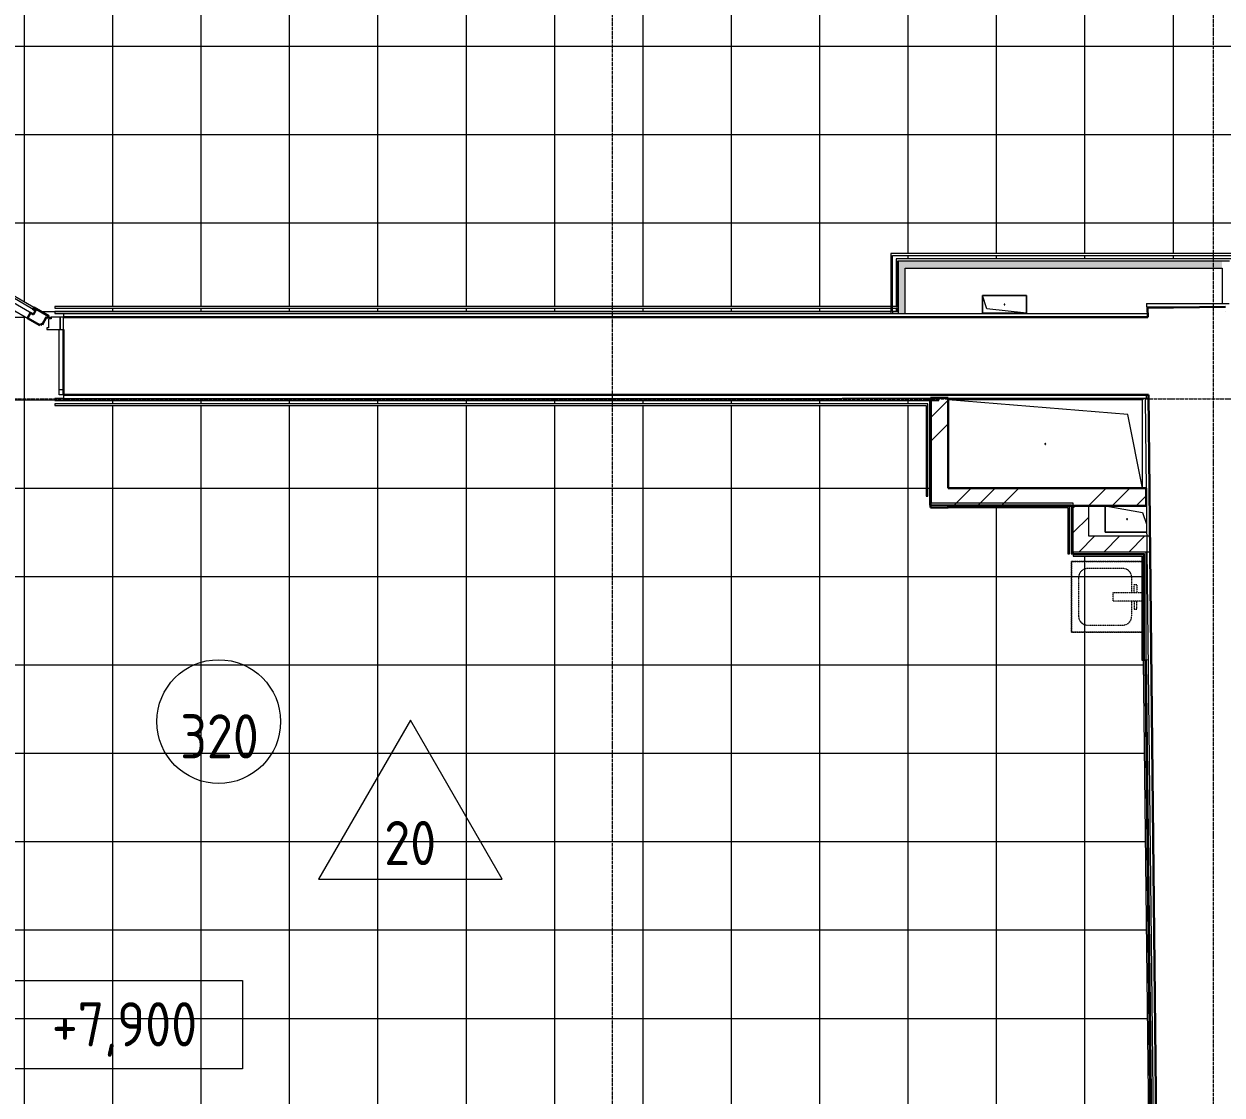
# Model space of a CAD drawing. Header units: millimetres. Extents: x -11798 to 72626, y -32713 to 44110.
# Drawn here: x 35120 to 41898, y 4357 to 10417 of the extents above; entities that cross this region are included whole.
import ezdxf

# ---------------------------------------------------------------- set-up
doc = ezdxf.new("R2010")
doc.units = ezdxf.units.MM
doc.linetypes.add('200_ШТРИХ_ш1п0_6_', pattern=[1.6, 1, -0.6])
doc.linetypes.add('ADSK_Линия сетки', pattern=[25, 20, -2.5, 0, -2.5])
for name, color, linetype, lineweight in [('Аннотация', 7, 'Continuous', 20), ('Двери', 7, 'Continuous', 9), ('Марки', 7, 'Continuous', 20), ('Марки помещений', 7, 'Continuous', 20), ('Обобщенные модели', 7, 'Continuous', 18), ('Оси', 7, 'Continuous', 9), ('Отметки', 7, 'Continuous', 9), ('Перекрытие', 7, 'Continuous', 18), ('Перекрытие штриховка', 7, 'Continuous', 18), ('Сантехника', 7, 'Continuous', 18), ('Стены внутренние', 7, 'Continuous', 18), ('Стены несущие', 7, 'Continuous', 30), ('Стены отделка', 7, 'Continuous', 30), ('Стены штриховка', 7, 'Continuous', 9)]:
    doc.layers.add(name, color=color, linetype=linetype, lineweight=lineweight)
doc.styles.add('GOST Common_1', font='GOST_Common.ttf', dxfattribs={"width": 0.9, "height": 250})
doc.styles.add('GOST Common_2', font='GOST_Common.ttf', dxfattribs={"width": 0.9, "height": 250})
pattern_1 = [(45, (0, 0), (-381.661, 381.661), []), (45, (134.94, 0), (0, 763.322), []), (45, (-134.94, 0), (0, 763.322), [])]
pattern_2 = [(45, (0, 0), (-70.71068, 70.71068), [])]

# ---------------------------------------------------------------- blocks, each defined once
blk = doc.blocks.new('Дверь-Alumark_двупольная с глухим окном_S70 - 1600х2200 алюм ост Д-20п-4641768-План полов 3-го этажа')
at = {"layer": 'Двери'}
for p, q in [((254.9, 703.2), (-516.7, 257.7)), ((234.8, 702), (-505.6, 274.5)), ((-503.7, 235.2), (267.9, 680.7)), ((267.9, 680.7), (254.9, 703.2)), ((-470.6, 213.9), (269.8, 641.4)), ((519, 370.7), (532, 393.2)), ((753.7, 235.2), (519, 370.7)), ((532, 393.2), (766.7, 257.7)), ((755.6, 274.5), (552.1, 392)), ((517.1, 331.4), (720.6, 213.9)), ((-675, 220), (-675, 150)), ((-655, 220), (-675, 220)), ((-655, 150), (-655, 220)), ((-605, 220), (-655, 220)), ((-655, 220), (-655, 150)), ((-605, 211), (-605, 220)), ((-590, 211), (-605, 211)), ((-590, 159), (-590, 211)), ((-516.7, 257.7), (-503.7, 235.2)), ((766.7, 257.7), (753.7, 235.2)), ((855, 211), (840, 211)), ((840, 211), (840, 159)), ((855, 220), (855, 211)), ((905, 220), (855, 220)), ((925, 220), (905, 220)), ((905, 220), (905, 150)), ((905, 150), (905, 220)), ((925, 150), (925, 220)), ((-675, 150), (-655, 150)), ((-655, 150), (-580, 150)), ((-580, 159), (-590, 159)), ((-580, 150), (-580, 159)), ((840, 159), (830, 159)), ((830, 159), (830, 150)), ((830, 150), (905, 150)), ((905, 150), (925, 150))]:
    blk.add_line(p, q, dxfattribs=at)
at = {"layer": 'Двери', "lineweight": 30}
for p, q in [((304.1, 742), (234.8, 702)), ((239.3, 694.2), (234.8, 702)), ((254.9, 703.2), (239.3, 694.2)), ((252.3, 671.7), (267.9, 680.7)), ((267.9, 680.7), (254.9, 703.2)), ((269.8, 641.4), (356.5, 691.4)), ((308.6, 734.2), (304.1, 742)), ((317.3, 739.2), (308.6, 734.2)), ((343.3, 694.2), (317.3, 739.2)), ((352, 699.2), (343.3, 694.2)), ((356.5, 691.4), (352, 699.2)), ((269.8, 641.4), (252.3, 671.7)), ((469.6, 429.2), (443.6, 384.2)), ((465.5, 442), (461, 434.2)), ((461, 434.2), (469.6, 429.2)), ((552.1, 392), (465.5, 442)), ((443.6, 384.2), (452.3, 379.2)), ((452.3, 379.2), (447.8, 371.4)), ((447.8, 371.4), (517.1, 331.4)), ((517.1, 331.4), (534.6, 361.7)), ((519, 370.7), (532, 393.2)), ((534.6, 361.7), (519, 370.7)), ((532, 393.2), (547.6, 384.2)), ((547.6, 384.2), (552.1, 392)), ((-505.6, 274.5), (-592.2, 224.5)), ((-501.1, 266.7), (-505.6, 274.5)), ((751.1, 266.7), (755.6, 274.5)), ((842.2, 224.5), (755.6, 274.5)), ((-592.2, 224.5), (-587.7, 216.7)), ((-587.7, 216.7), (-579, 221.7)), ((-579, 221.7), (-553, 176.7)), ((-539.9, 173.9), (-470.6, 213.9)), ((-516.7, 257.7), (-501.1, 266.7)), ((-503.7, 235.2), (-516.7, 257.7)), ((-488.1, 244.2), (-503.7, 235.2)), ((-470.6, 213.9), (-488.1, 244.2)), ((720.6, 213.9), (738.1, 244.2)), ((720.6, 213.9), (789.9, 173.9)), ((738.1, 244.2), (753.7, 235.2)), ((766.7, 257.7), (751.1, 266.7)), ((753.7, 235.2), (766.7, 257.7)), ((803, 176.7), (829, 221.7)), ((829, 221.7), (837.7, 216.7)), ((837.7, 216.7), (842.2, 224.5)), ((-553, 176.7), (-544.4, 181.7)), ((-544.4, 181.7), (-539.9, 173.9)), ((789.9, 173.9), (794.4, 181.7)), ((794.4, 181.7), (803, 176.7))]:
    blk.add_line(p, q, dxfattribs=at)
blk = doc.blocks.new('GM_Отверстие прямоугольное _в плите_ - Отверстие-6230068-План полов 3-го этажа')
at = {"layer": 'Обобщенные модели'}
for p, q in [((-550, 250), (-550, -250)), ((-550, 250), (-466.7, -166.7)), ((-550, 250), (-550, -250)), ((-466.7, -166.7), (550, -250)), ((-550, -250), (550, -250)), ((-550, -250), (550, -250))]:
    blk.add_line(p, q, dxfattribs=at)
for start, end in [(0, 180), (180, 360), (240, 0), (0, 105), (195, 210)]:
    blk.add_arc((0, 0), 2.5, start, end, dxfattribs=at)
blk = doc.blocks.new('GM_Отверстие прямоугольное _в плите_ - Отверстие-3906246-План полов 3-го этажа')
at = {"layer": 'Обобщенные модели'}
for p, q in [((-50, -125), (-50, 125)), ((-50, 125), (50, 125)), ((50, 125), (-50, 125)), ((-50, 125), (-50, -125)), ((-50, -125), (-25, 100)), ((-25, 100), (50, 125)), ((50, 125), (50, -125)), ((50, -125), (50, 125)), ((50, -125), (-50, -125)), ((-50, -125), (50, -125))]:
    blk.add_line(p, q, dxfattribs=at)
for start, end in [(360, 180), (180, 360), (60, 165), (300, 360), (195, 270)]:
    blk.add_arc((0, 0), 2.5, start, end, dxfattribs=at)
blk = doc.blocks.new('SND_2D_Раковина - 400х400-608366-План полов 3-го этажа')
at = {"layer": 'Сантехника', "linetype": '200_ШТРИХ_ш1п0_6_'}
for p, q in [((-200, 220), (200, 220)), ((-200, -176.6), (-200, 220)), ((-200, 220), (-200, -176.6)), ((200, 220), (-200, 220)), ((200, 220), (200, -176.6)), ((200, -176.6), (200, 220)), ((110, 180), (-110, 180)), ((-160, 130), (-160, -70)), ((160, -70), (160, 130)), ((-25, -176.6), (-25, -15)), ((-25, -15), (25, -15)), ((25, -15), (25, -176.6)), ((-110, -120), (-25, -120)), ((-70, -135), (-70, -150)), ((-25, -135), (-70, -135)), ((25, -120), (110, -120)), ((25, -135), (70, -135)), ((70, -135), (70, -150)), ((-70, -150), (-25, -150)), ((70, -150), (25, -150))]:
    blk.add_line(p, q, dxfattribs=at)
for centre, start, end in [((-110, 130), 90, 180), ((110, 130), 360, 90), ((-110, -70), 180, 270), ((110, -70), 270, 360)]:
    blk.add_arc(centre, 50, start, end, dxfattribs=at)
blk = doc.blocks.new('GM_Отверстие прямоугольное _в плите_ - Отверстие-V55-План полов 3-го этажа')
at = {"layer": 'Обобщенные модели'}
for p, q in [((-75, -125), (-37.5, 87.5)), ((-37.5, 87.5), (29.5, 109.8)), ((75, 110.3), (75, -125)), ((75, -125), (75, 110.3)), ((75, -125), (-75, -125)), ((-75, -125), (75, -125))]:
    blk.add_line(p, q, dxfattribs=at)
for start, end in [(360, 180), (180, 360), (60, 165), (300, 360), (195, 270)]:
    blk.add_arc((0, 0), 2.5, start, end, dxfattribs=at)
blk = doc.blocks.new('ADSK_Марка_Помещение_ОдноЗначение - Номер-159740-План полов 3-го этажа')
at = {"layer": 'Марки помещений'}
blk.add_circle((0, 0), 3.5, dxfattribs=at)
blk = doc.blocks.new('ADSK_Марка_ПерекрытиеПол - Экземпляр_Отделка пола-158379-План полов 3-го этажа')
at = {"layer": 'Марки', "color": 1, "true_color": 0xff0000}
for p, q in [((0, 9), (-5.196, 0)), ((5.196, 0), (0, 9)), ((-5.196, 0), (5.196, 0))]:
    blk.add_line(p, q, dxfattribs=at)
blk = doc.blocks.new('Высотные отметки - Рамка-12095-План полов 3-го этажа')
at = {"layer": 'Аннотация'}
for p, q in [((-6.5, 0), (-6.5, 5)), ((-6.5, 5), (6.5, 5)), ((6.5, 5), (6.5, 0)), ((6.5, 0), (-6.5, 0))]:
    blk.add_line(p, q, dxfattribs=at)

msp = doc.modelspace()

# ---------------------------------------------------------------- hatches: boundary and pattern name
at = {"layer": 'Перекрытие штриховка', "lineweight": 9, "true_color": 0x787878}
h = msp.add_hatch(dxfattribs=at)
h.set_pattern_fill('FP_17', color=8, style=0, pattern_type=2)
h.set_pattern_definition([(0, (2622.2, 40290.47), (0, 500), []), (90, (2622.2, 40290.47), (-500, 3e-14), [])])
h.paths.add_polyline_path([(47099.468, 8834.229), (47100.384, 8833.912), (47100.212, 8834.45)])
h.paths.add_polyline_path([(49007.096, 9646.429), (49007.096, 9644.429), (49009.096, 9644.429)])
h.paths.add_polyline_path([(21623.376, 12456.238), (21623.376, 12458.238), (21621.376, 12458.238), (21622.915, 12456.7)])
h.paths.add_polyline_path([(21611.376, 12379.027), (21611.376, 12468.238), (21604.376, 12468.238), (21604.376, 12379.027)])
h.paths.add_polyline_path([(44177, 8627.057), (44195, 8627.057), (44195, 8657.057), (43450, 8657.057), (43450, 8667.057), (44205, 8667.057), (44205, 8627.057), (47090.5, 8627.057), (47091.181, 8818.398), (47096.106, 8831.965), (47105.141, 8837.166), (47106.31, 8837.479), (47108.821, 8838.683), (47148.503, 8839.444), (47148.503, 8849.468), (47161.494, 8849.468), (47161.494, 8839.444), (47379.5, 8838.716), (47383.5, 8837.872), (47383.5, 8984.398), (47405.5, 8984.398), (47405.5, 9634.429), (47400.5, 9634.429), (47400.5, 9646.429), (48979.096, 9646.429), (48979.096, 9661.937), (48989.096, 9661.937), (48989.096, 9646.429), (49007.096, 9646.464), (49007.096, 9661.937), (49019.096, 9661.937), (49019.096, 9771.578), (48567.096, 10554.465), (48574.89, 10558.965), (48569.89, 10567.625), (48614.924, 10593.625), (48609.924, 10602.285), (48617.718, 10606.785), (49019.096, 9911.578), (49019.096, 10812.296), (48937.718, 10671.344), (48929.924, 10675.844), (48924.924, 10667.184), (48879.89, 10693.184), (48874.89, 10684.524), (48867.096, 10689.024), (49019.096, 10952.296), (49019.096, 11061.937), (49007.096, 11061.937), (49007.096, 12221.937), (48989.096, 12221.818), (48989.096, 11061.937), (48979.096, 11061.937), (48979.096, 12221.937), (48125.081, 12221.937), (48120.997, 12661.937), (46504.055, 12661.937), (46504.055, 12141.937), (44658.5, 12141.937), (44658.5, 12151.937), (46494.055, 12151.937), (46494.055, 12661.937), (46476.055, 12661.937), (46476.055, 12171.937), (46474.055, 12171.937), (46474.055, 12169.937), (44658.5, 12169.937), (44658.5, 12201.937), (42958.5, 12201.937), (42958.5, 12169.937), (41915, 12169.937), (41915.792, 12151.937), (42958.5, 12151.937), (42958.5, 12141.937), (41915, 12141.937), (41915, 12005.617), (41425, 12005.617), (41425, 12136.937), (39855, 12136.937), (39855, 12146.937), (41438, 12146.937), (41438, 12149.937), (39855, 12150.076), (39855, 12201.937), (38986.321, 12201.937), (39675.784, 11803.687), (39672.636, 11798.187), (39682.575, 11792.448), (39669.075, 11769.066), (39679.034, 11763.316), (39675.784, 11757.687), (38906.321, 12201.937), (38825, 12201.937), (38825, 12149.937), (37896.376, 12150.076), (37896.354, 12151.937), (37894.354, 12151.937), (37888.857, 12618.597), (33349.944, 12630.546), (33349.944, 12524.238), (35102.334, 12524.238), (35102.334, 12512.238), (33349.944, 12512.238), (33349.944, 12458.238), (33347.944, 12458.238), (33347.944, 12456.238), (32352.94, 12456.238), (32352.94, 12458.238), (32350.94, 12458.605), (32350.94, 12512.238), (27699.95, 12512.238), (27699.95, 12458.238), (27697.95, 12458.238), (27697.95, 12456.238), (26667.973, 12456.238), (26667.973, 12458.238), (26665.973, 12458.262), (26665.973, 12512.238), (22074.983, 12512.238), (22074.983, 12458.238), (22072.983, 12458.238), (22072.983, 12456.238), (21636.376, 12456.238), (21636.376, 12379.027), (21626.376, 12379.027), (21626.376, 12456.238), (21623.376, 12456.238), (21623.376, 12379.027), (21611.376, 12379.027), (21611.376, 12329.027), (21571.376, 12329.027), (21571.376, 11694.027), (21611.376, 11694.027), (21611.376, 11644.027), (21511.376, 11644.027), (21511.376, 9774.027), (21611.376, 9774.027), (21611.376, 9724.027), (21571.376, 9724.027), (21571.376, 8829.027), (21611.376, 8829.027), (21611.376, 8818.238), (25324, 8818.238), (25324, 8808.238), (21611.376, 8808.238), (21611.376, 8790.238), (25324, 8790.238), (25324, 8758.238), (25409.392, 8758.238), (25406.794, 8762.738), (26216.528, 9230.238), (26221.028, 9222.444), (26230.251, 9226.47), (26255.688, 9182.411), (26264.348, 9187.411), (26268.848, 9179.616), (25539, 8758.238), (26509, 8758.238), (26333.408, 8859.616), (26337.908, 8867.411), (26329.248, 8872.411), (26355.248, 8917.444), (26346.587, 8922.444), (26351.087, 8930.238), (26641.206, 8762.738), (26638.608, 8758.238), (26724, 8758.238), (26724, 8790.238), (33794, 8790.238), (33794, 8778.238), (33744, 8778.238), (33744, 8758.238), (33829.392, 8758.238), (33826.794, 8762.738), (34723.131, 9280.238), (34727.631, 9272.444), (34736.853, 9276.47), (34762.291, 9232.411), (34770.951, 9237.411), (34775.451, 9229.616), (33959, 8758.238), (35129, 8758.238), (34866.805, 8909.616), (34871.305, 8917.411), (34862.645, 8922.411), (34888.645, 8967.444), (34879.985, 8972.444), (34884.485, 8980.238), (35261.206, 8762.738), (35258.608, 8758.238), (35344, 8758.238), (35344, 8778.238), (35294, 8778.238), (35294, 8790.238), (40024.13, 8790.238), (40023.519, 8808.238), (35294, 8808.238), (35294, 8818.238), (40024.13, 8818.238), (40024.13, 9117.345), (41980.008, 9117.345), (41980.008, 8667.057), (42380, 8667.057), (42380, 8657.057), (41970.008, 8657.057), (41970.008, 9107.345), (40034.13, 9107.345), (40034.13, 8818.238), (40054.13, 8818.238), (40054.13, 9087.345), (41950.008, 9087.345), (41950.952, 8756.13), (41952.158, 8639.057), (42380, 8638.468), (42380, 8627.057), (42430, 8627.057), (43270.045, 9112.057), (43290.045, 9077.416), (42510, 8627.057), (43450, 8627.057), (43450, 8639.057), (44174.999, 8639.057), (44175, 8637.057), (44177, 8637.057)])
h.paths.add_polyline_path([(47411.5, 8627.057), (47422.5, 8627.057), (47422.5, 9634.429), (47417.5, 9633.441), (47417.5, 8984.398), (47411.5, 8984.398), (47411.5, 8632.738)])
h.paths.add_polyline_path([(41919.032, 8627.057), (41920.268, 8628.195), (41918.13, 8815.723), (41917.061, 8815.723), (41918.13, 8713.358)])
h.paths.add_polyline_path([(41950.178, 8637.057), (41952.158, 8639.057), (41950.158, 8639.057)])
h.paths.add_polyline_path([(35248.046, 8758.238), (35251, 8758.238), (35248.046, 8759.944), (35247.061, 8758.238)])
h.paths.add_polyline_path([(33837, 8758.238), (33840.939, 8758.238), (33839.954, 8759.944)])
h.paths.add_polyline_path([(26628.046, 8758.238), (26631, 8758.238), (26628.046, 8759.944), (26627.061, 8758.238)])
h.paths.add_polyline_path([(25420.939, 8758.238), (25419.954, 8759.944), (25417, 8758.238), (25419.954, 8758.238)])
h.paths.add_polyline_path([(40054.13, 8790.238), (40054.13, 8808.238), (40034.13, 8808.238), (40034.539, 8790.238)])
h.paths.add_polyline_path([(33100, 8808.238), (26724, 8808.238), (26724, 8818.238), (33794, 8818.238), (33794, 8808.238), (33110, 8808.238)])
h.paths.add_polyline_path([(47108.5, 8818.898), (47107.352, 8820.116), (47108.021, 8819.018)])
h.paths.add_polyline_path([(47382.5, 8818.904), (47383.5, 8819.779), (47382.5, 8819.105)])
h.paths.add_polyline_path([(41938.008, 8835.928), (41938.126, 8836.215), (41938.008, 8836.215)])
h.paths.add_polyline_path([(41938.008, 9075.345), (41940.008, 9077.345), (41938.008, 9077.345)])
h.paths.add_polyline_path([(40066.13, 9075.345), (40066.13, 9077.345), (40064.141, 9077.334)])
h.paths.add_polyline_path([(48429.025, 9674.429), (47402.5, 9674.429), (47403.443, 9684.429), (48979.096, 9684.429), (48979.096, 9674.429), (48607.096, 9674.429)])
h.paths.add_polyline_path([(41902, 12169.937), (41902, 12171.937), (41900, 12171.937), (41901.538, 12170.398)])
h.paths.add_polyline_path([(41850.751, 12015.617), (41905, 12015.617), (41905, 12169.937), (41902, 12169.937), (41902, 12020.617), (41900, 12020.617), (41900, 12018.617), (41440, 12018.617), (41440, 12020.617), (41438, 12020.617), (41438, 12136.937), (41435, 12136.937), (41435, 12015.617), (41850, 12015.617)])
h.paths.add_polyline_path([(37989.601, 12136.937), (37881.53, 12136.937), (37875.951, 12610.559), (37885.951, 12610.559), (37891.531, 12146.937), (38825, 12146.937), (38825, 12136.937), (38053.06, 12136.937)])
h.paths.add_polyline_path([(41438, 12149.937), (41440, 12150.076), (41440, 12151.937), (41438.139, 12150.076)])
h.paths.add_polyline_path([(48181.489, 12231.937), (49007.096, 12231.937), (49007.096, 12249.937), (48154.853, 12249.937), (48154.755, 12251.937), (48152.837, 12251.941), (48149.243, 12661.937), (48131.487, 12661.937), (48135.081, 12231.937), (48180.73, 12231.937)])
h.paths.add_polyline_path([(49007.096, 12249.937), (49009.096, 12249.937), (49009.096, 12251.937)])
h.paths.add_polyline_path([(32350.94, 12524.238), (32350.94, 12633.176), (27699.95, 12645.42), (27699.95, 12524.238), (32263.874, 12524.238)])
h.paths.add_polyline_path([(22074.983, 12524.238), (26665.973, 12524.238), (26665.973, 12648.142), (22074.983, 12660.229), (22074.983, 12632.228)])
h.paths.add_polyline_path([(37890.833, 12618.591), (37890.857, 12618.597), (37890.807, 12620.565), (37888.857, 12618.597)])
h = msp.add_hatch(dxfattribs=at)
h.set_pattern_fill('FP_49', color=8, style=0, pattern_type=2)
h.set_pattern_definition([(0, (3622.2, 35790.47), (0, 500), []), (90, (3622.2, 35790.47), (-500, 3e-14), [])])
h.paths.add_polyline_path([(33082, 2430.232), (33100, 2430.232), (33100, 2567.621), (33082, 2567.621), (33082, 2433.832)])
h.paths.add_polyline_path([(33080, 2428.232), (33082, 2430.232), (33080, 2430.232)])
h.paths.add_polyline_path([(39336.127, 2430.232), (40824.486, 2430.232), (40824.486, 2608.232), (40826.486, 2608.232), (40826.486, 2610.232), (41515.161, 2610.232), (41467.398, 6818.238), (41443.36, 6818.238), (41443.36, 7405.738), (41055.86, 7405.738), (41055.65, 7418.238), (41043.65, 7418.238), (41043.65, 7690.738), (41035.65, 7690.738), (41035.65, 7418.238), (41025.65, 7418.238), (41025.65, 7680.738), (40248.36, 7680.738), (40248.36, 7693.738), (40244.36, 7693.738), (40244.36, 7695.738), (40242.36, 7695.738), (40242.36, 8286.238), (35294, 8286.238), (35294, 8298.238), (35344, 8298.238), (35344, 8318.238), (35319, 8318.238), (35319, 8688.238), (35249, 8688.238), (35249, 8697.238), (35259, 8697.238), (35259, 8749.238), (35274, 8749.238), (35274, 8758.238), (35258.608, 8758.238), (35256.706, 8754.944), (35251, 8758.238), (35247.061, 8758.238), (35222.046, 8714.911), (35213.385, 8719.911), (35208.885, 8712.116), (35129, 8758.238), (33959, 8758.238), (33879.115, 8712.116), (33874.615, 8719.911), (33865.392, 8715.885), (33839.954, 8758.238), (33837, 8758.238), (33831.294, 8754.944), (33829, 8758.238), (33814, 8758.238), (33814, 8749.238), (33829, 8749.238), (33829, 8697.238), (33839, 8697.238), (33839, 8688.238), (33769, 8688.238), (33769, 8318.238), (33744, 8318.238), (33744, 8298.238), (33794, 8298.238), (33794, 8286.238), (33110, 8286.238), (33110, 8268.238), (33794, 8268.238), (33794, 8258.238), (33110, 8258.238), (33110, 2579.621), (35173.995, 2579.621), (35173.995, 2628.232), (36231.49, 2628.232), (36231.49, 2579.621), (40806.486, 2579.621), (40806.486, 2628.232), (41499.957, 2628.232), (41452.402, 6817.905), (41462.401, 6818.018), (41510.071, 2618.232), (40816.486, 2618.232), (40816.486, 2433.232), (36221.49, 2433.232), (36221.49, 2567.621), (36213.49, 2567.621), (36213.49, 2430.232), (39016.486, 2430.232)])
h.paths.add_polyline_path([(34789.679, 2430.232), (35191.995, 2430.232), (35191.995, 2608.232), (35193.995, 2608.232), (35193.995, 2610.232), (36211.49, 2610.232), (36211.49, 2608.232), (36213.49, 2608.232), (36213.49, 2579.621), (36221.49, 2579.621), (36221.49, 2618.232), (35183.995, 2618.232), (35183.995, 2448.232), (33110, 2448.232), (33110, 2430.232), (34284.518, 2430.232)])
h.paths.add_polyline_path([(40806.486, 2443.232), (40806.486, 2567.621), (36231.49, 2567.621), (36231.49, 2443.232), (40803.986, 2443.232)])
h.paths.add_polyline_path([(33710.198, 2458.232), (35173.995, 2458.232), (35173.995, 2567.621), (33110, 2567.621), (33110, 2458.232), (33383.995, 2458.232)])
h.paths.add_polyline_path([(33091.417, 2579.621), (33100, 2579.621), (33100, 8258.238), (33082, 8258.238), (33082, 2579.621)])
h.paths.add_polyline_path([(41515.297, 2608.232), (41517.184, 2608.232), (41515.161, 2610.232), (41515.184, 2608.232)])
h.paths.add_polyline_path([(41468.36, 6818.291), (41479.397, 6818.416), (41472.447, 7430.738), (41468.36, 7430.738), (41468.36, 6818.302)])
h.paths.add_polyline_path([(41143.65, 7518.738), (41471.448, 7518.738), (41468.36, 7690.738), (41143.65, 7690.738)])
h.paths.add_polyline_path([(41361.507, 7613.323), (41358.446, 7615.091), (41360.86, 7618.238), (41363.025, 7614.488)])
h.paths.add_polyline_path([(40224.36, 7744.738), (40224.36, 8258.238), (35294, 8258.238), (35294, 8268.238), (40234.36, 8268.238), (40234.36, 7744.738)])
h.paths.add_polyline_path([(33100, 8268.238), (33100, 8286.238), (33082, 8286.238), (33082, 8268.238)])
at = {"layer": 'Стены внутренние'}
for points in [[(41476.756, 9035.345), (41898.008, 9035.345), (41898.008, 9075.345), (40066.13, 9075.345), (40066.13, 9035.345), (41356.771, 9035.345)], [(40066.13, 8778.238), (40106.13, 8778.238), (40106.13, 9035.345), (40066.13, 9035.345), (40066.13, 8836.215)]]:
    msp.add_hatch(color=256, dxfattribs=at).paths.add_polyline_path(points)
at = {"layer": 'Стены внутренние', "lineweight": 9}
h = msp.add_hatch(dxfattribs=at)
h.set_pattern_fill('FP_1', color=256, style=0, pattern_type=2)
h.set_pattern_definition(pattern_1)
h.paths.add_polyline_path([(40251.239, 7680.738), (40348.36, 7680.738), (40348.36, 8300.738), (40248.36, 8300.738), (40248.36, 7680.738)])
h = msp.add_hatch(dxfattribs=at)
h.set_pattern_fill('FP_1', color=256, style=0, pattern_type=2)
h.set_pattern_definition(pattern_1)
h.paths.add_polyline_path([(40348.36, 7690.738), (41468.36, 7690.738), (41468.36, 7790.738), (40348.36, 7790.738), (40348.36, 7705.738)])
at = {"layer": 'Стены внутренние', "lineweight": 9, "true_color": 0x005b00}
h = msp.add_hatch(dxfattribs=at)
h.set_pattern_fill('FP_4', color=98, style=0, pattern_type=2)
h.set_pattern_definition(pattern_2)
h.paths.add_polyline_path([(41055.65, 7518.738), (41143.65, 7518.738), (41143.65, 7690.738), (41055.65, 7690.738)])
h = msp.add_hatch(dxfattribs=at)
h.set_pattern_fill('FP_4', color=98, style=0, pattern_type=2)
h.set_pattern_definition(pattern_2)
h.paths.add_polyline_path([(41472.447, 7430.738), (41471.448, 7518.738), (41055.65, 7518.738), (41055.65, 7430.738), (41462.602, 7430.738)])

# ---------------------------------------------------------------- linework, layer by layer
at = {"layer": 'Оси', "linetype": 'ADSK_Линия сетки'}
for p, q in [((41849.565, -5665.072), (41849.565, 21097.974)), ((38449.565, -6009.257), (38449.565, 20753.789)), ((-10997.814, 8295), (56004.853, 8295))]:
    msp.add_line(p, q, dxfattribs=at)
at = {"layer": 'Перекрытие'}
for p, q in [((33959, 8758.238), (35129, 8758.238)), ((35247.061, 8758.238), (35251, 8758.238)), ((35258.608, 8758.238), (35274, 8758.238)), ((35319, 8318.238), (35319, 8688.238)), ((35344, 8347.642), (35319, 8347.642)), ((35344, 8318.238), (35319, 8318.238))]:
    msp.add_line(p, q, dxfattribs=at)
at = {"layer": 'Стены несущие'}
for p, q in [((41917.061, 8815.729), (41477.085, 8811.131)), ((35344, 8758.238), (41477.637, 8758.238)), ((41477.085, 8811.131), (41477.637, 8758.238)), ((35344, 8688.238), (35344, 8318.238)), ((41482.236, 8318.238), (35344, 8318.238)), ((40348.36, 8300.738), (40248.36, 8300.738)), ((40248.36, 8300.738), (40248.36, 7680.738)), ((40348.36, 7790.738), (40348.36, 8300.738)), ((41482.236, 8318.238), (41544.155, 2393.576)), ((41468.36, 7790.738), (40348.36, 7790.738)), ((41468.36, 7690.738), (41468.36, 7790.738)), ((40248.36, 7680.738), (40348.36, 7680.738)), ((41468.36, 7690.738), (40348.36, 7690.738)), ((40348.36, 7690.738), (40348.36, 7680.738))]:
    msp.add_line(p, q, dxfattribs=at)
at = {"layer": 'Стены отделка', "lineweight": 9}
for p, q in [((41980.008, 9117.345), (40024.13, 9117.345)), ((40024.13, 9117.345), (40024.13, 8790.238)), ((40034.13, 9107.345), (41970.008, 9107.345)), ((40034.13, 8790.238), (40034.13, 9107.345)), ((40054.13, 9087.345), (40054.13, 8818.238)), ((41950.008, 9087.345), (40054.13, 9087.345)), ((41938.008, 9075.345), (40066.13, 9075.345)), ((40066.13, 9075.345), (40066.13, 8778.238)), ((40106.13, 9035.345), (41898.008, 9035.345)), ((40106.13, 8778.238), (40106.13, 9035.345)), ((41898.008, 9035.345), (41898.008, 8835.723)), ((40054.13, 8818.238), (35294, 8818.238)), ((35294, 8818.238), (35294, 8808.238)), ((41470.932, 8835.723), (41470.932, 8815.723)), ((41470.932, 8835.723), (41938.008, 8835.723)), ((41470.932, 8815.723), (41918.13, 8815.723)), ((35294, 8808.238), (40054.13, 8808.238)), ((40024.13, 8790.238), (35294, 8790.238)), ((35294, 8790.238), (35294, 8778.238)), ((35294, 8778.238), (35344, 8778.238)), ((35344, 8778.238), (35344, 8758.238)), ((40054.13, 8790.238), (40034.13, 8790.238)), ((40054.13, 8808.238), (40054.13, 8790.238)), ((40066.13, 8778.238), (41476.756, 8778.238)), ((41476.756, 8758.238), (41476.756, 8778.238)), ((35344, 8298.238), (35294, 8298.238)), ((35294, 8298.238), (35294, 8286.238)), ((35294, 8286.238), (40242.36, 8286.238)), ((35344, 8318.238), (35344, 8298.238)), ((41470, 8298.238), (39748.36, 8298.238)), ((40242.36, 8286.238), (40242.36, 7695.738)), ((40254.36, 7705.738), (40254.36, 8286.238)), ((40254.36, 8286.238), (40295.86, 8286.238)), ((40295.86, 8286.238), (40295.86, 8298.238)), ((41482.601, 8298.307), (41462.602, 8298.08)), ((41462.602, 8298.08), (41529.565, 2398.46)), ((41470, 8298.238), (41470, 8318.238)), ((41549.564, 2398.687), (41482.601, 8298.307)), ((40234.36, 8268.238), (35294, 8268.238)), ((35294, 8268.238), (35294, 8258.238)), ((35294, 8258.238), (40224.36, 8258.238)), ((40224.36, 8258.238), (40224.36, 7744.738)), ((40234.36, 7744.738), (40234.36, 8268.238)), ((40224.36, 7744.738), (40234.36, 7744.738)), ((40244.36, 7693.738), (41043.65, 7693.738)), ((41055.65, 7705.738), (40254.36, 7705.738)), ((40348.36, 7680.738), (41025.65, 7680.738)), ((41025.65, 7680.738), (41025.65, 7418.238)), ((41035.65, 7418.238), (41035.65, 7690.738)), ((41043.65, 7693.738), (41043.65, 7418.238)), ((41055.65, 7418.238), (41055.65, 7705.738)), ((41143.65, 7518.738), (41143.65, 7690.738)), ((41490.592, 7518.738), (41143.65, 7518.738)), ((41025.65, 7418.238), (41035.65, 7418.238)), ((41043.65, 7418.238), (41055.65, 7418.238)), ((41055.65, 7430.738), (41491.511, 7430.738)), ((41055.86, 7430.738), (41055.86, 7405.738)), ((41055.86, 7405.738), (41443.36, 7405.738)), ((41443.36, 7405.738), (41443.36, 6818.238)), ((41468.36, 6818.238), (41468.36, 7430.738)), ((41443.36, 6818.238), (41468.36, 6818.238)), ((41462.401, 6818.018), (41452.402, 6817.905)), ((41452.402, 6817.905), (41499.957, 2628.232)), ((41510.071, 2618.232), (41462.401, 6818.018)), ((41479.397, 6818.416), (41467.398, 6818.28)), ((41467.398, 6818.28), (41515.161, 2610.232))]:
    msp.add_line(p, q, dxfattribs=at)
at = {"layer": 'Стены штриховка'}
for p, q in [((40064.13, 8818.238), (40064.13, 9077.345)), ((40064.13, 9077.345), (41940.008, 9077.345)), ((40066.13, 8818.238), (40054.13, 8818.238)), ((40024.13, 8788.238), (35294, 8788.238)), ((35344, 8778.238), (40066.13, 8778.238)), ((40024.13, 8790.238), (40024.13, 8778.238)), ((40034.13, 8790.238), (40034.13, 8778.238)), ((40066.13, 8788.238), (40034.13, 8788.238)), ((40066.13, 8808.238), (40054.13, 8808.238)), ((40054.13, 8790.238), (40064.13, 8790.238)), ((40064.13, 8788.238), (40064.13, 8808.238)), ((35294, 8288.238), (40295.86, 8288.238)), ((35344, 8298.238), (39748.36, 8298.238)), ((40254.36, 8286.238), (40244.36, 8286.238)), ((40244.36, 8286.238), (40244.36, 7693.738)), ((40242.36, 7695.738), (41045.65, 7695.738)), ((40242.36, 7695.738), (40242.36, 7693.738)), ((40242.36, 7693.738), (40244.36, 7693.738)), ((41045.65, 7695.738), (41045.65, 7418.238)), ((41055.86, 7420.738), (41458.36, 7420.738)), ((41055.86, 7414.738), (41452.36, 7414.738)), ((41452.36, 7414.738), (41452.36, 6818.238)), ((41458.36, 7420.738), (41458.36, 6818.238)), ((41469.397, 6818.302), (41517.184, 2608.232))]:
    msp.add_line(p, q, dxfattribs=at)

# ---------------------------------------------------------------- block references
at = {"layer": 'Двери'}
msp.add_blockref('Дверь-Alumark_двупольная с глухим окном_S70 - 1600х2200 алюм ост Д-20п-4641768-План полов 3-го этажа', (34419, 8538.238), dxfattribs=at)
at = {"layer": 'Марки', "color": 1, "true_color": 0xff0000, "xscale": 99.99999999999993, "yscale": 99.99999999999993, "zscale": 99.99999999999993}
msp.add_blockref('ADSK_Марка_ПерекрытиеПол - Экземпляр_Отделка пола-158379-План полов 3-го этажа', (37306.008, 5578.235), dxfattribs=at)
at = {"layer": 'Марки помещений', "xscale": 99.99999999999993, "yscale": 99.99999999999993, "zscale": 99.99999999999993}
msp.add_blockref('ADSK_Марка_Помещение_ОдноЗначение - Номер-159740-План полов 3-го этажа', (36221.258, 6469.798), dxfattribs=at)
at = {"layer": 'Обобщенные модели'}
for name, p, rotation in [('GM_Отверстие прямоугольное _в плите_ - Отверстие-3906246-План полов 3-го этажа', (40667.216, 8829.642), 89.99999999999972), ('GM_Отверстие прямоугольное _в плите_ - Отверстие-6230068-План полов 3-го этажа', (40898.36, 8040.738), 180), ('GM_Отверстие прямоугольное _в плите_ - Отверстие-V55-План полов 3-го этажа', (41360.86, 7615.738), 269.9999999999994)]:
    msp.add_blockref(name, p, dxfattribs=dict(at, rotation=rotation))
at = {"layer": 'Отметки', "lineweight": 20, "xscale": 99.99999999999993, "yscale": 99.99999999999993, "zscale": 99.99999999999993}
msp.add_blockref('Высотные отметки - Рамка-12095-План полов 3-го этажа', (35706.325, 4505.639), dxfattribs=at)
at = {"layer": 'Сантехника', "linetype": '200_ШТРИХ_ш1п0_6_', "rotation": 89.99999999999962}
msp.add_blockref('SND_2D_Раковина - 400х400-608366-План полов 3-го этажа', (41266.764, 7175.738), dxfattribs=at)

# ---------------------------------------------------------------- texts
at = {"layer": 'Марки', "color": 1, "lineweight": 9, "true_color": 0xff0000, "insert": (37304.976, 5782.66), "char_height": 250, "width": 327.6, "attachment_point": 5, "line_spacing_factor": 1.022766, "style": 'GOST Common_2'}
msp.add_mtext('\\pxqc,t1.44,2.88,4.32,5.76,7.2,8.64,10.08,11.52,12.96,14.4,15.84,17.28,18.72,20.16,21.6,23.04,24.48,25.92,27.36,28.8,30.24,31.68,33.12,34.56,36,37.44,38.88,40.32,41.76,43.2,44.64,46.08;{20}', dxfattribs=at)
at = {"layer": 'Марки помещений', "lineweight": 9, "insert": (36226.2, 6386.216), "char_height": 250, "width": 488.7, "attachment_point": 5, "line_spacing_factor": 1.022766, "style": 'GOST Common_2'}
msp.add_mtext('\\pxqc,t1.8,3.6,5.4,7.2,9,10.8,12.6,14.4,16.2,18,19.8,21.6,23.4,25.2,27,28.8,30.6,32.4,34.2,36,37.8,39.6,41.4,43.2,45,46.8,48.6,50.4,52.2,54,55.8,57.6;{320}', dxfattribs=at)
at = {"layer": 'Отметки', "lineweight": 20, "insert": (35277.649, 4882.346), "char_height": 250, "width": 1028.82257, "attachment_point": 1, "line_spacing_factor": 1.022761, "style": 'GOST Common_1'}
msp.add_mtext('+7,900', dxfattribs=at)

doc.saveas('drawing.dxf')
